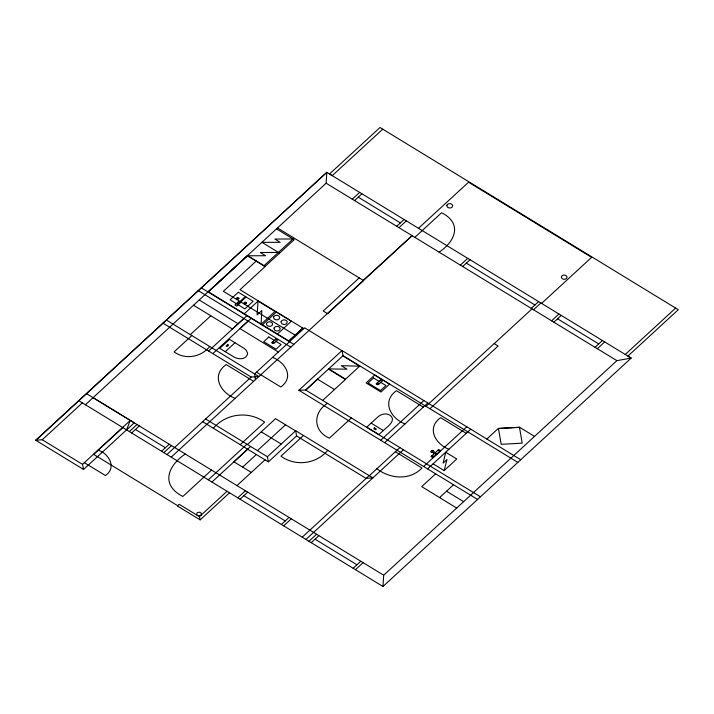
<?xml version="1.0" encoding="UTF-8"?>
<svg xmlns="http://www.w3.org/2000/svg" width="714" height="714" viewBox="0 0 714 714"><rect width="100%" height="100%" fill="white"/><g stroke="black" fill="none" stroke-linecap="round" stroke-linejoin="round"><path stroke-width="1.07" d="M85.403 404.731L326.128 183.212L326.807 172.342L631.185 358.089L382.963 586.497L78.71 400.643M382.963 586.497L383.668 575.243L616.878 360.641L631.185 358.089L627.901 356.09L678.3 309.706L380.026 127.503L329.502 173.984L332.242 175.662L382.758 129.172M258.111 301.085L257.085 314.91L261.833 310.545L261.074 324.263L275.033 311.411L258.084 301.067L244.126 313.91M444.153 470.606L446.973 459.548L443.126 463.083L445.714 452.239L456.773 458.995L444.153 470.606L433.095 463.85M126.574 429.882L130.251 420.439L82.529 464.359L83.556 469.464L134.25 422.813L86.394 393.584M201.134 515.106L201.509 513.893C200.982 511.545 196.555 511.679 196.591 514.241L197.314 515.374M383.293 430.56C386.595 427.338 396.868 420.742 390.281 415.45C386.265 412.522 380.714 414.111 377.403 417.36L366.764 427.159L378.92 434.585L383.293 430.56L371.137 423.125M208.131 292.053L247.365 255.782L265.563 255.728L260.28 252.497L278.505 252.453M35.887 440.342L326.807 172.342L35.7 440.226L83.556 469.464M352.288 199.179L359.66 192.396M354.572 200.572L361.944 193.78M396.689 226.276L404.062 219.484M398.974 227.668L406.337 220.876M414.87 237.369L441.609 212.727C462.574 223.348 455.434 241.27 439.11 252.158M531.243 308.386L538.606 301.594M533.519 309.778L540.891 302.986M553.859 322.184L561.231 315.401M595.039 347.316L602.411 340.524M597.323 348.709L604.687 341.917M35.7 440.226L42.269 439.77L82.36 402.874M256.139 261.146L223.366 291.303L295.177 335.169M263.823 265.84L293.017 238.967L274.872 239.056L280.165 242.296L261.967 242.349L279.593 253.122M190.308 334.643L210.817 315.775M191.816 335.571L174.1 351.877C185.31 360.124 201.196 357.187 209.702 346.495M122.79 427.588L93.677 454.372L177.688 505.69M243.777 318.533L232.425 328.976L193.539 305.217M208.559 351.011L246.928 315.704M247.981 321.13L239.904 328.565L278.335 352.038M212.817 353.608L251.185 318.31M129.341 431.577L136.972 424.553M131.626 432.97L139.257 425.946M225.249 351.69L233.103 356.447C237.494 359.74 246.651 360.106 247.651 353.376L246.312 350.404L244.018 348.307L229.515 339.391L219.778 348.343L225.249 351.681L234.977 342.729M262.216 325.066L276.398 312.018L291.41 321.184L277.228 334.241M161.569 451.257L169.2 444.233M163.854 452.649L171.485 445.625M288.572 341.185L302.816 328.083M288.608 341.212L302.852 328.128M166.942 454.541L251.167 377.037L258.825 376.51L166.344 320.006M359.222 277.88L323.219 311.009L327.601 313.687L363.604 280.557L277.505 227.953M418.484 228.293L468.554 182.213L591.611 257.361L541.578 303.405M171.199 457.139L412.121 235.647L363.301 280.37M185.256 454.042C167.612 465.805 160.445 485.101 182.864 496.462L211.531 470.089M213.37 428.266C226.008 413.263 248.838 410.693 264.671 422.161L240.216 444.661M477.568 499.443L298.871 390.272L342.015 350.565L520.72 459.736M298.871 390.272L305.699 390.04L343.068 355.652L342.015 350.565M208.292 479.799L246.946 444.233M305.771 390.085L317.578 379.214M247.446 444.536L275.55 418.672L295.525 430.872M211.951 482.039L250.605 446.464M233.969 461.815L247.66 449.213M257.433 450.632L285.538 424.768M460.36 265.135L467.732 258.343M242.653 467.117L256.344 454.523M462.645 266.527L470.017 259.735M359.686 366.157L345.558 379.161L328.752 368.897L346.986 369.183L341.274 365.693L359.66 366.184L342.881 355.893M322.692 400.42L345.433 379.464L328.502 369.12M229.56 492.794L200.134 519.872L199.438 516.668L227.052 491.259M296.56 435.933L268.384 461.869L267.42 456.737L295.694 430.721L372.86 477.862L366.095 478.407L296.56 435.933L295.694 430.721M236.977 485.6L265.028 459.825M327.485 403.348C312.794 412.415 312.964 431.095 329.368 438.173L351.368 417.94M303.468 435.478L280.95 456.201C295.462 466.742 316.329 464.118 327.797 450.329M237.771 497.81L245.402 490.786M240.047 499.202L247.687 492.178M281.396 524.46L289.027 517.427M283.672 525.852L291.303 518.828M380.696 440.261L423.848 400.554M384.65 442.68L427.802 402.973M425.99 406.302L494.159 343.577L498.113 345.995L429.944 408.72M494.24 343.63L532.001 308.876M302.227 537.187L369.156 475.595M369.325 475.702L399.885 447.58M305.931 539.445L403.428 449.74M308.939 541.283L316.57 534.259M551.574 320.791L558.946 314.008M311.215 542.676L318.855 535.652M433.996 452.988L434.656 452.381M434.576 453.336L431.042 456.585L432.898 457.719L440.592 450.641L438.735 449.508L435.228 452.738M423.625 466.483L466.777 426.785M427.579 468.902L470.731 429.194M435.611 473.837L421.715 486.618L456.683 508.056M486.823 439.03L498.318 428.445L519.631 427.302L534.545 436.415M353.162 568.299L360.793 561.275M355.447 569.692L363.078 562.668M439.574 497.604L453.515 484.77M625.241 354.465L675.64 308.082M200.83 515.383L197.698 515.597M377.884 383.302C375.118 383.079 378.643 385.667 378.099 383.436M358.258 197.18L400.375 222.884M466.331 263.127L534.929 304.994M557.545 318.792L598.725 343.925M326.128 183.212L616.878 360.641M276.559 228.917L294.195 239.69L265.001 266.554L247.365 255.782M303.745 328.654L239.984 289.723L265.287 266.438L247.588 255.63L208.265 291.767L288.858 341.006M343.068 355.652L517.82 462.404M423.313 407.096L396.466 390.701C381.24 401.518 390.763 418.395 404.99 423.955M466.242 433.318L440.636 417.681C426.106 428.016 435.415 444.019 448.91 449.276M201.303 287.84L293.793 344.335M198.26 290.634L290.75 347.138M199.215 299.996L238.101 323.754M437.959 450.231L439.815 451.364M317.56 379.196L334.509 389.549M437.084 453.872L434.469 452.265L433.202 450.472L431.854 450.391L430.837 451.337L431.211 452.31L433.809 452.872L436.433 454.47M272.543 357.366C285.163 362.23 294.623 377.144 280.807 387.006L256.487 372.146M431.845 455.844L433.728 456.96M305.699 390.04L480.451 496.792M395.369 451.739L421.965 467.991C409.943 480.745 389.915 478.933 376.912 468.723M446.527 491.205L463.627 501.656M162.935 323.139L251.167 377.037M253.613 381.303L226.186 364.542C210.621 375.618 220.617 392.745 235.067 398.367M261.244 431.836L281.218 444.037M205.596 418.975L267.42 456.737M202.633 421.706L268.384 461.869M233.942 461.797L251.337 472.427M93.061 397.68L383.695 575.225M135.437 429.453L165.389 447.749M243.867 495.686L285.207 520.943M315.035 539.168L356.982 564.783M98.041 450.079C108.894 453.551 117.069 467.652 105.413 475.533L84.359 462.672M199.438 516.668L179.196 504.298L177.375 505.976L200.134 519.872M42.269 439.77L82.529 464.359M341.908 350.672L304.655 327.815L254.577 373.904L255.425 379.643M266.545 323.424L266.447 324.308C267.107 327.271 272.686 327.092 272.641 323.879C271.98 321.246 267.643 321.05 266.545 323.424M274.087 328.029L273.989 328.913C274.649 331.876 280.227 331.707 280.183 328.485C279.522 325.852 275.185 325.655 274.087 328.029M273.623 316.9L273.533 317.792C274.185 320.756 279.772 320.577 279.718 317.364C279.058 314.731 274.729 314.535 273.623 316.9M281.164 321.505L281.075 322.398C281.727 325.361 287.314 325.182 287.26 321.969C286.6 319.337 282.262 319.14 281.164 321.505M561.454 276.568L561.365 277.389C561.972 280.102 567.103 279.95 567.059 276.987C566.452 274.569 562.462 274.39 561.454 276.568M446.919 205.177L446.821 206.025C447.446 208.818 452.721 208.658 452.685 205.614C452.06 203.124 447.955 202.937 446.919 205.177M238.396 298.416C236.95 300.549 236.459 296.515 238.396 298.416M245.928 303.022C244.483 305.155 243.992 301.121 245.928 303.022M273.739 342.568C272.293 344.701 271.802 340.667 273.739 342.568M238.976 298.381L237.771 299.487L236.263 298.568L237.467 297.461L238.976 298.381M246.508 302.986L245.304 304.093L243.795 303.173L245 302.058L246.508 302.986M274.319 342.533L273.114 343.639L271.606 342.72L272.81 341.613L274.319 342.533M378.866 383.721L377.661 384.828L376.153 383.909L377.358 382.802L378.866 383.721M438.717 451.15L438.717 451.15M431.506 451.239C430.283 454.309 435.299 448.41 431.506 451.239M432.827 456.291L433.336 456.157L432.827 456.291M238.333 292.222L230.087 299.809L237.128 304.11L245.375 296.524L238.333 292.222M238.333 301.906L234.924 305.039L236.753 306.154L240.163 303.022L238.333 301.906M246.098 296.997L237.842 304.583L244.884 308.885L253.131 301.29L246.098 296.997M227.695 344.55L226.142 345.969L227.07 346.531L228.614 345.112L227.695 344.55M268.821 337.017L263.761 341.685L276.059 349.191L281.12 344.532L268.821 337.017M275.916 338.775L272.507 341.917L274.337 343.032L277.737 339.891L275.916 338.775M374.671 375.037L366.095 382.927L380.981 392.022L389.549 384.132L374.671 375.037M373.547 377.974L368.094 382.99L380.5 390.567L385.953 385.542L373.547 377.974M380.651 379.786L377.242 382.927L379.072 384.034L382.472 380.901L380.651 379.786M374.431 427.927L373.69 428.605L375.626 429.783L376.367 429.105L374.431 427.927M519.471 427.302L498.452 428.48L501.201 444.331L522.211 443.162L519.471 427.302"/></g></svg>
